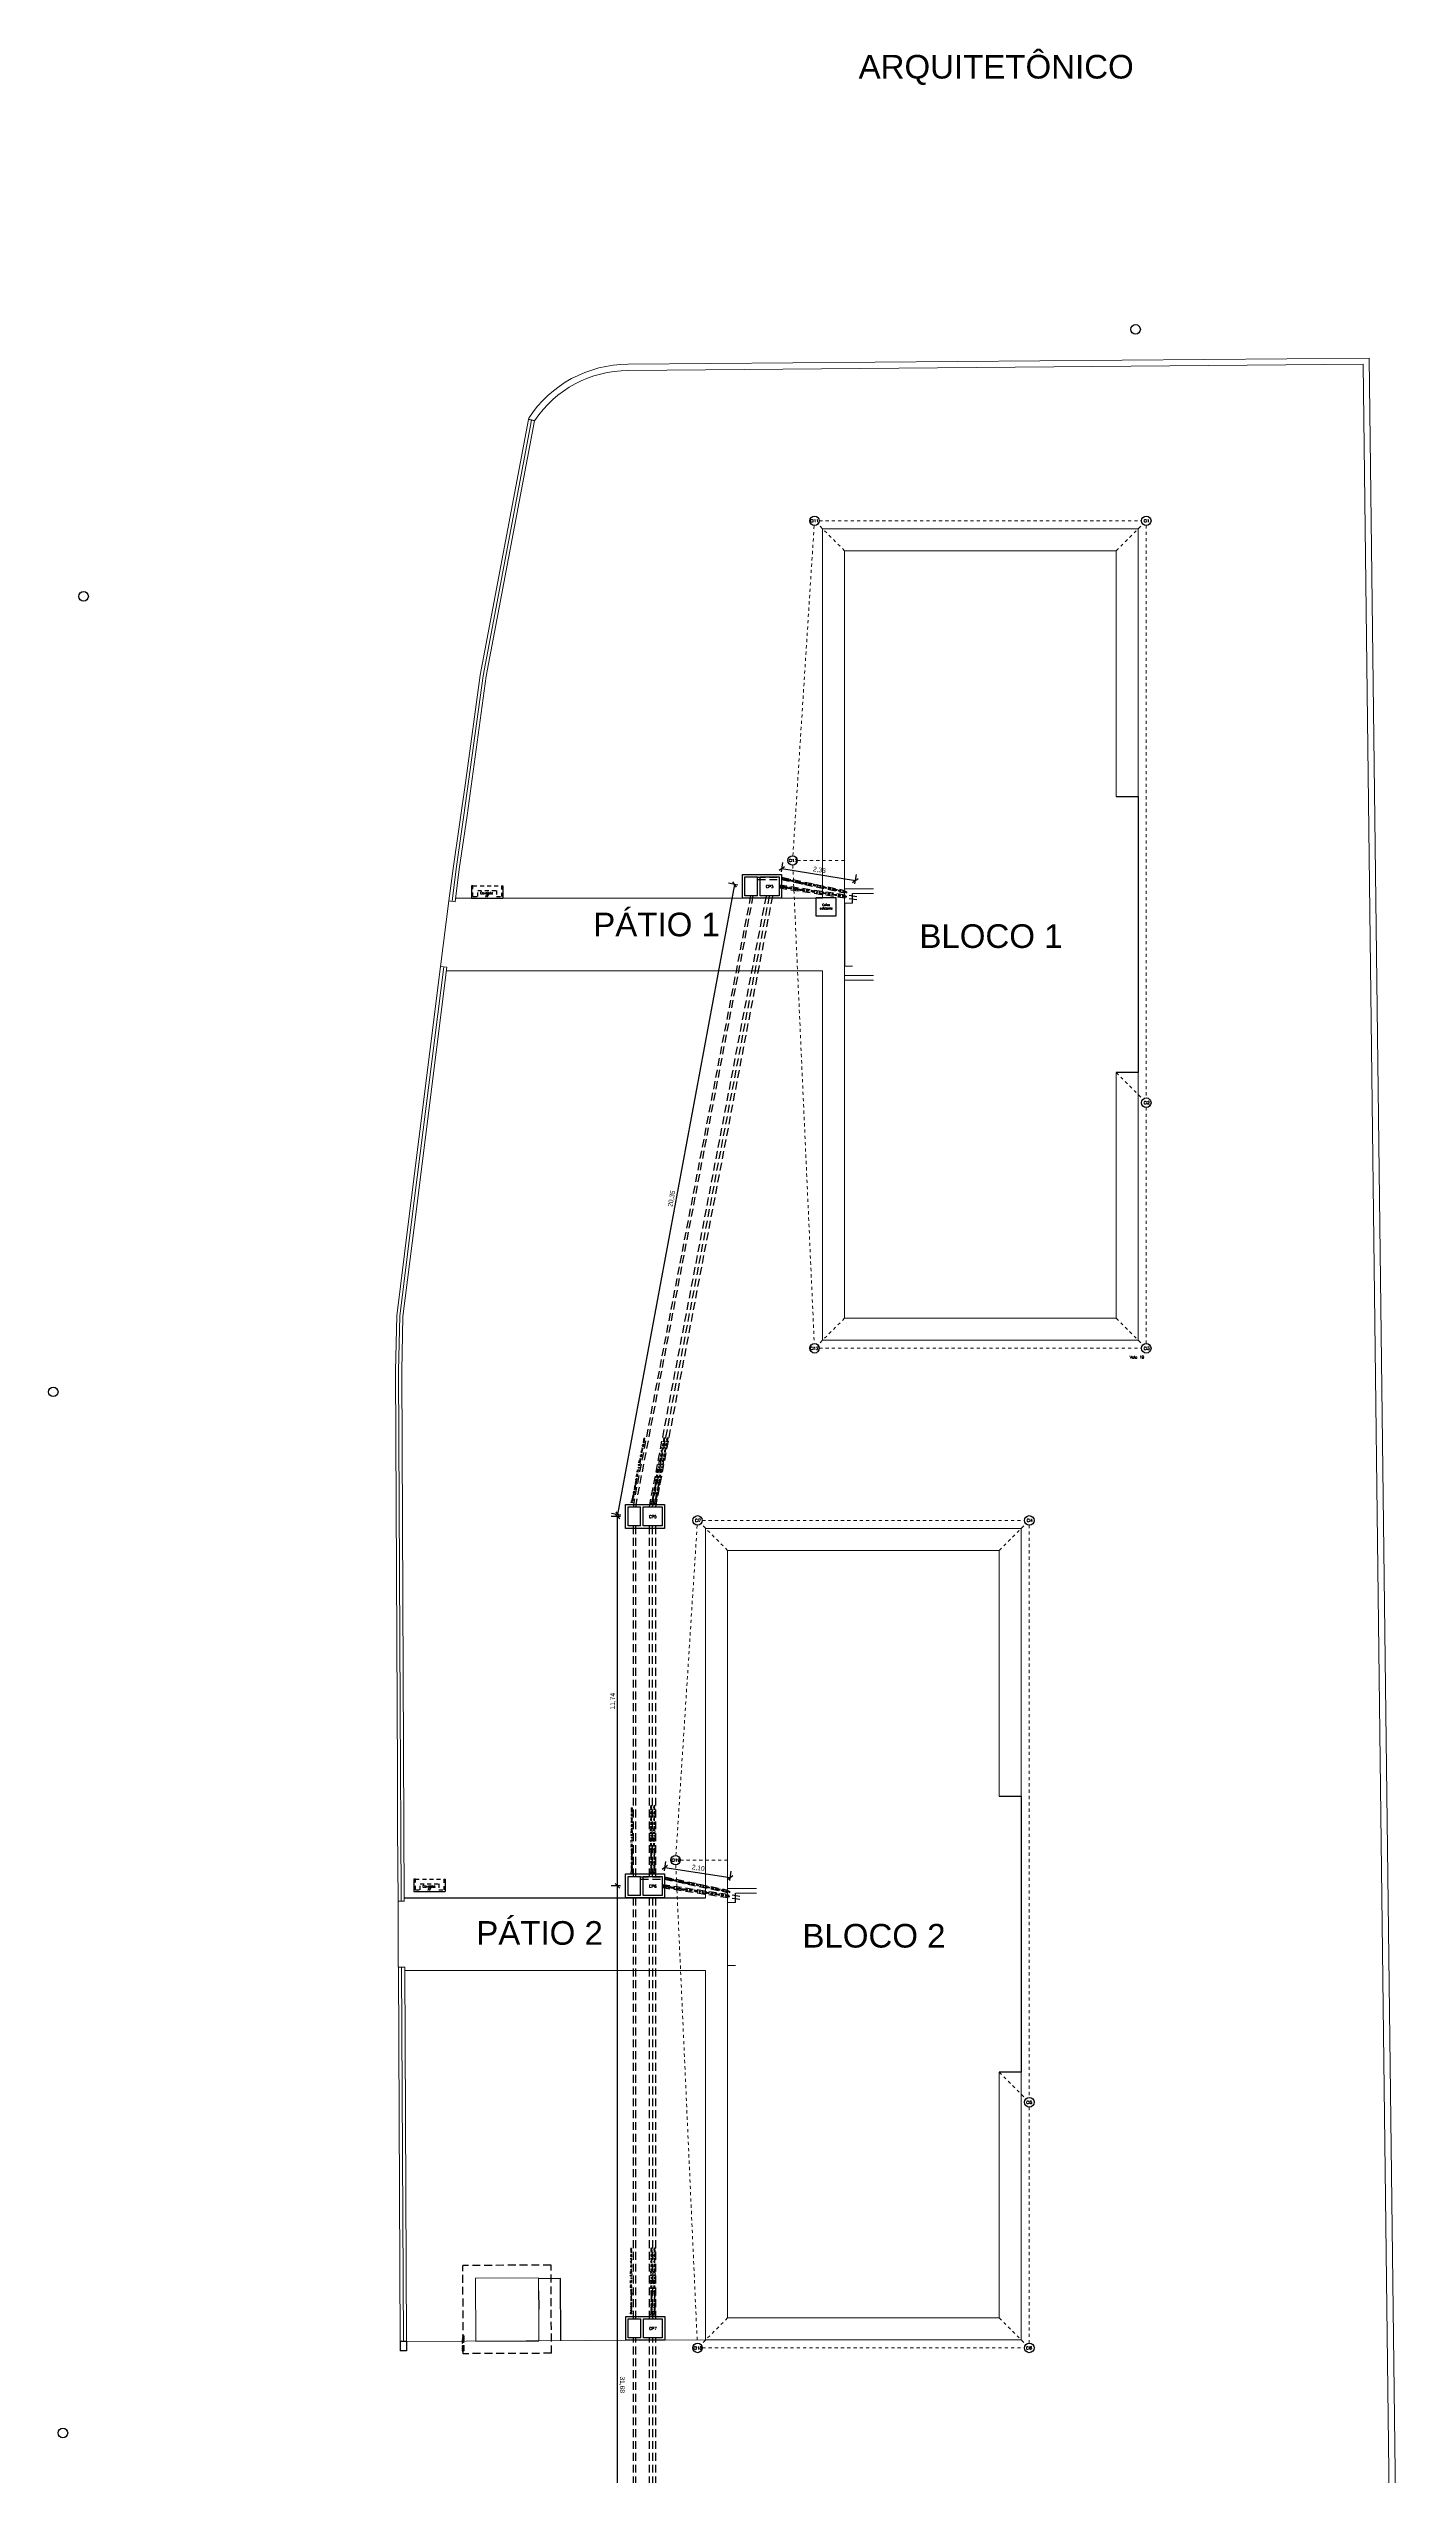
# Model space of a CAD drawing. Extents: x 0 to 11638, y -6007 to 0.
# Drawn here: x 9569.1 to 9612.2, y -5623.3 to -5546.2 of the extents above; entities that cross this region are included whole.
import ezdxf

# ---------------------------------------------------------------- set-up
doc = ezdxf.new("R2010")
doc.units = 0
for name, pattern in [('ACAD_ISO02W100', [15, 12, -3]), ('CACHE', [0.375, 0.25, -0.125]), ('HIDDEN2', [0.1875, 0.125, -0.0625])]:
    doc.linetypes.add(name, pattern=pattern)
doc.layers.get('0').update_dxf_attribs({"linetype": 'CONTINUOUS'})
doc.layers.get('Defpoints').update_dxf_attribs({"linetype": 'CONTINUOUS'})
for name, color, linetype, lineweight in [('ARQ - Alvenaria Alta', 251, 'CONTINUOUS', 13), ('ARQ - Alvenaria Média-Baixa', 252, 'CONTINUOUS', 20), ('ARQ - Desnível', 8, 'CONTINUOUS', 20), ('ARQ - Esquadrias', 1, 'CONTINUOUS', 9), ('ARQ - Grades', 1, 'CONTINUOUS', 15), ('ARQ - Guias Calçadas Sarjetas', 254, 'CONTINUOUS', 20), ('ARQ - Textos', 4, 'CONTINUOUS', 5), ('ELE-FIXADOR GELCAM', 160, 'CONTINUOUS', 20), ('Elétrica', 30, 'CONTINUOUS', 20), ('Hidrossanitário - Água Fria', 5, 'CONTINUOUS', 5), ('Lógica - Dados Telefonia CFTV', 3, 'CONTINUOUS', 5)]:
    doc.layers.add(name, color=color, linetype=linetype, lineweight=lineweight)
for name, color, linetype in [('ARQ - Cotas', 1, 'CONTINUOUS'), ('ARQ - Desnível Terreno', 14, 'CONTINUOUS'), ('ARQ - Projeções', 253, 'CACHE')]:
    doc.layers.add(name, color=color, linetype=linetype)
doc.styles.add('ROMANS', font='romans.shx', dxfattribs={"height": 0.3})
doc.styles.get("Standard").update_dxf_attribs({"font": 'arial.ttf', "height": 0.15})
doc.dimstyles.get("Standard").update_dxf_attribs({"dimtxt": 0.1, "dimasz": 0.15, "dimexe": 0.2, "dimexo": 0.2, "dimgap": 0.05, "dimtad": 1, "dimzin": 0, "dimtxsty": 'STANDARD', "dimblk": 'OBLIQUE', "dimcen": 0.5, "dimclrd": 256, "dimclre": 256, "dimclrt": 256, "dimadec": 0, "dimazin": 0, "dimtfac": 1, "dimtmove": 0, "dimatfit": 3, "dimfxl": 0.1, "dimfxlon": 1, "dimtfillclr": 256, "dimtolj": 1, "dimtzin": 0, "dimlwd": -1, "dimarcsym": 0})

# ---------------------------------------------------------------- blocks, each defined once
blk = doc.blocks.new('_Oblique')
at = {"layer": 'ARQ - Esquadrias', "color": 0, "lineweight": -2}
blk.add_line((-0.5, -0.5), (0.5, 0.5), dxfattribs=at)
blk = doc.blocks.new('*D899')
at = {"layer": 'ARQ - Cotas', "lineweight": -2, "transparency": 16777216}
for p, q in [((9587.204, -5604.534), (9586.904, -5604.534)), ((9587.211, -5636.21), (9586.911, -5636.21))]:
    blk.add_line(p, q, dxfattribs=at)
at = {"layer": 'ARQ - Cotas', "transparency": 16777216}
blk.add_line((9587.111, -5636.21), (9587.104, -5604.534), dxfattribs=at)
at = {"layer": 'Defpoints', "color": 0, "lineweight": -2, "transparency": 16777216}
for p in [(9587.104, -5604.534), (9587.442, -5604.534), (9587.449, -5636.21)]:
    blk.add_point(p, dxfattribs=at)
at = {"layer": 'ARQ - Cotas', "transparency": 16777216, "xscale": 0.15, "yscale": 0.15, "zscale": 0.15}
for p, rotation in [((9587.104, -5604.534), 90.01283621803883), ((9587.111, -5636.21), 270.0128362180389)]:
    blk.add_blockref('_Oblique', p, dxfattribs=dict(at, rotation=rotation))
at = {"layer": 'ARQ - Cotas', "lineweight": -2, "transparency": 16777216, "insert": (9587.248, -5620.372), "char_height": 0.15, "attachment_point": 5, "rotation": 270.01284}
blk.add_mtext('\\A1;31,68', dxfattribs=at)
blk = doc.blocks.new('*D900')
at = {"layer": 'ARQ - Cotas', "lineweight": -2, "transparency": 16777216}
for p, q in [((9588.595, -5604.051), (9588.639, -5603.754)), ((9590.672, -5604.364), (9590.717, -5604.068))]:
    blk.add_line(p, q, dxfattribs=at)
at = {"layer": 'ARQ - Cotas', "transparency": 16777216}
blk.add_line((9588.609, -5603.952), (9590.687, -5604.265), dxfattribs=at)
at = {"layer": 'Defpoints', "color": 0, "lineweight": -2, "transparency": 16777216}
for p in [(9588.522, -5604.534), (9590.687, -5604.265), (9590.599, -5604.848)]:
    blk.add_point(p, dxfattribs=at)
at = {"layer": 'ARQ - Cotas', "transparency": 16777216, "xscale": 0.15, "yscale": 0.15, "zscale": 0.15}
for p, rotation in [((9588.609, -5603.952), 171.4172523943821), ((9590.687, -5604.265), 351.4172523943821)]:
    blk.add_blockref('_Oblique', p, dxfattribs=dict(at, rotation=rotation))
at = {"layer": 'ARQ - Cotas', "lineweight": -2, "transparency": 16777216, "insert": (9589.669, -5603.97), "char_height": 0.15, "attachment_point": 5, "rotation": 351.41725}
blk.add_mtext('\\A1;2,10', dxfattribs=at)
blk = doc.blocks.new('*D901')
at = {"layer": 'ARQ - Cotas', "lineweight": -2, "transparency": 16777216}
for p, q in [((9587.204, -5592.799), (9586.904, -5592.799)), ((9587.204, -5604.534), (9586.904, -5604.534))]:
    blk.add_line(p, q, dxfattribs=at)
at = {"layer": 'ARQ - Cotas', "transparency": 16777216}
blk.add_line((9587.104, -5604.534), (9587.104, -5592.799), dxfattribs=at)
at = {"layer": 'Defpoints', "color": 0, "lineweight": -2, "transparency": 16777216}
for p in [(9587.104, -5592.799), (9587.442, -5592.799), (9587.442, -5604.534)]:
    blk.add_point(p, dxfattribs=at)
at = {"layer": 'ARQ - Cotas', "transparency": 16777216, "xscale": 0.15, "yscale": 0.15, "zscale": 0.15}
for p, rotation in [((9587.104, -5592.799), 90), ((9587.104, -5604.534), 270)]:
    blk.add_blockref('_Oblique', p, dxfattribs=dict(at, rotation=rotation))
at = {"layer": 'ARQ - Cotas', "lineweight": -2, "transparency": 16777216, "insert": (9586.964, -5598.667), "char_height": 0.15, "attachment_point": 5, "rotation": 90}
blk.add_mtext('\\A1;11,74', dxfattribs=at)
blk = doc.blocks.new('*D902')
at = {"layer": 'ARQ - Cotas', "transparency": 16777216}
blk.add_line((9587.115, -5592.739), (9590.827, -5572.732), dxfattribs=at)
at = {"layer": 'ARQ - Cotas', "lineweight": -2, "transparency": 16777216}
for p, q in [((9590.926, -5572.75), (9590.631, -5572.695)), ((9587.214, -5592.757), (9586.919, -5592.702))]:
    blk.add_line(p, q, dxfattribs=at)
at = {"layer": 'Defpoints', "color": 0, "lineweight": -2, "transparency": 16777216}
for p in [(9590.827, -5572.732), (9591.153, -5572.792), (9587.442, -5592.799)]:
    blk.add_point(p, dxfattribs=at)
at = {"layer": 'ARQ - Cotas', "transparency": 16777216, "xscale": 0.15, "yscale": 0.15, "zscale": 0.15}
for p, rotation in [((9590.827, -5572.732), 79.48932879837052), ((9587.115, -5592.739), 259.4893287983705)]:
    blk.add_blockref('_Oblique', p, dxfattribs=dict(at, rotation=rotation))
at = {"layer": 'ARQ - Cotas', "lineweight": -2, "transparency": 16777216, "insert": (9588.833, -5582.71), "char_height": 0.15, "attachment_point": 5, "rotation": 79.48933}
blk.add_mtext('\\A1;20,35', dxfattribs=at)
blk = doc.blocks.new('*D903')
at = {"layer": 'ARQ - Cotas', "lineweight": -2, "transparency": 16777216}
for p, q in [((9592.309, -5572.328), (9592.357, -5572.032)), ((9594.639, -5572.708), (9594.687, -5572.412))]:
    blk.add_line(p, q, dxfattribs=at)
at = {"layer": 'ARQ - Cotas', "transparency": 16777216}
blk.add_line((9592.325, -5572.23), (9594.655, -5572.61), dxfattribs=at)
at = {"layer": 'Defpoints', "color": 0, "lineweight": -2, "transparency": 16777216}
for p in [(9592.233, -5572.792), (9594.563, -5573.172), (9594.655, -5572.61)]:
    blk.add_point(p, dxfattribs=at)
at = {"layer": 'ARQ - Cotas', "transparency": 16777216, "xscale": 0.15, "yscale": 0.15, "zscale": 0.15}
for p, rotation in [((9592.325, -5572.23), 170.7371748251902), ((9594.655, -5572.61), 350.7371748251903)]:
    blk.add_blockref('_Oblique', p, dxfattribs=dict(at, rotation=rotation))
at = {"layer": 'ARQ - Cotas', "lineweight": -2, "transparency": 16777216, "insert": (9593.513, -5572.281), "char_height": 0.15, "attachment_point": 5, "rotation": 350.73717}
blk.add_mtext('\\A1;2,36', dxfattribs=at)

msp = doc.modelspace()

# ---------------------------------------------------------------- linework, layer by layer
at = {"lineweight": -2}
for p, q in [((9584.476, -5558.006), (9584.282, -5557.969)), ((9594.313, -5562.137), (9594.313, -5562.137)), ((9593.413, -5573.742), (9593.413, -5573.142)), ((9593.413, -5573.142), (9594.033, -5573.142)), ((9594.033, -5573.142), (9594.033, -5573.742)), ((9594.563, -5573.322), (9594.563, -5573.022)), ((9594.033, -5573.742), (9593.413, -5573.742)), ((9594.313, -5573.322), (9594.313, -5575.322)), ((9590.852, -5605.064), (9590.852, -5604.764))]:
    msp.add_line(p, q, dxfattribs=at)
at = {"ltscale": 0.01, "transparency": 33554684}
for p, q in [((9602.933, -5569.937), (9603.638, -5569.937)), ((9603.638, -5578.707), (9603.638, -5569.937)), ((9603.638, -5578.707), (9602.933, -5578.707)), ((9599.222, -5601.679), (9599.927, -5601.679)), ((9599.927, -5610.449), (9599.927, -5601.679)), ((9599.927, -5610.449), (9599.222, -5610.449))]:
    msp.add_line(p, q, dxfattribs=at)
at = {"layer": 'ARQ - Alvenaria Alta'}
for p, q in [((9610.965, -5556.016), (9587.443, -5556.216)), ((9610.768, -5556.217), (9587.445, -5556.416)), ((9611.972, -5655.3), (9610.768, -5556.217)), ((9612.174, -5655.5), (9610.965, -5556.016)), ((9584.282, -5557.969), (9584.29, -5557.925)), ((9594.563, -5573.322), (9594.313, -5573.322)), ((9594.563, -5575.322), (9594.313, -5575.322)), ((9590.852, -5605.064), (9590.602, -5605.064)), ((9590.852, -5607.064), (9590.602, -5607.064)), ((9582.611, -5618.984), (9582.601, -5616.984)), ((9584.603, -5617.395), (9584.601, -5616.975)), ((9584.611, -5618.975), (9584.606, -5617.975))]:
    msp.add_line(p, q, dxfattribs=at)
at = {"layer": 'ARQ - Alvenaria Alta', "ltscale": 0.01, "transparency": 33554684}
for p, q in [((9594.313, -5586.507), (9594.313, -5562.137)), ((9594.313, -5562.137), (9602.933, -5562.137)), ((9602.933, -5569.937), (9602.933, -5562.137)), ((9594.313, -5572.872), (9595.231, -5572.872)), ((9594.563, -5573.022), (9595.231, -5573.022)), ((9594.313, -5575.622), (9595.231, -5575.622)), ((9594.313, -5575.772), (9595.231, -5575.772)), ((9602.933, -5586.507), (9602.933, -5578.707)), ((9602.933, -5586.507), (9594.313, -5586.507)), ((9590.602, -5618.249), (9590.602, -5593.879)), ((9590.602, -5593.879), (9599.222, -5593.879)), ((9599.222, -5601.679), (9599.222, -5593.879)), ((9590.602, -5604.614), (9591.519, -5604.614)), ((9590.852, -5604.764), (9591.519, -5604.764)), ((9599.222, -5618.249), (9599.222, -5610.449)), ((9584.601, -5616.975), (9582.601, -5616.984)), ((9599.222, -5618.249), (9590.602, -5618.249))]:
    msp.add_line(p, q, dxfattribs=at)
at = {"layer": 'ARQ - Alvenaria Alta', "lineweight": -2}
for p, q in [((9591.073, -5572.412), (9592.313, -5572.412)), ((9591.073, -5573.172), (9591.073, -5572.412)), ((9592.313, -5572.412), (9592.313, -5573.172)), ((9592.313, -5573.172), (9591.073, -5573.172)), ((9591.153, -5573.092), (9591.153, -5572.492)), ((9591.153, -5572.492), (9591.553, -5572.492)), ((9591.553, -5573.092), (9591.153, -5573.092)), ((9591.553, -5573.092), (9591.553, -5572.492)), ((9591.633, -5573.092), (9591.633, -5572.492)), ((9591.633, -5572.492), (9592.233, -5572.492)), ((9592.233, -5573.092), (9591.633, -5573.092)), ((9592.233, -5572.492), (9592.233, -5573.092)), ((9594.313, -5573.084), (9594.313, -5573.051)), ((9587.362, -5592.419), (9588.602, -5592.419)), ((9587.362, -5593.179), (9587.362, -5592.419)), ((9588.602, -5592.419), (9588.602, -5593.179)), ((9588.602, -5593.179), (9587.362, -5593.179)), ((9587.442, -5593.099), (9587.442, -5592.499)), ((9587.442, -5592.499), (9587.842, -5592.499)), ((9587.842, -5593.099), (9587.442, -5593.099)), ((9587.842, -5593.099), (9587.842, -5592.499)), ((9587.922, -5593.099), (9587.922, -5592.499)), ((9587.922, -5592.499), (9588.522, -5592.499)), ((9588.522, -5593.099), (9587.922, -5593.099)), ((9588.522, -5592.499), (9588.522, -5593.099)), ((9587.362, -5604.154), (9588.602, -5604.154)), ((9587.362, -5604.914), (9587.362, -5604.154)), ((9587.442, -5604.834), (9587.442, -5604.234)), ((9587.442, -5604.234), (9587.842, -5604.234)), ((9587.842, -5604.834), (9587.842, -5604.234)), ((9587.922, -5604.834), (9587.922, -5604.234)), ((9587.922, -5604.234), (9588.522, -5604.234)), ((9588.522, -5604.234), (9588.522, -5604.834)), ((9588.602, -5604.154), (9588.602, -5604.914)), ((9580.342, -5604.914), (9589.902, -5604.914)), ((9588.602, -5604.914), (9587.362, -5604.914)), ((9587.842, -5604.834), (9587.442, -5604.834)), ((9588.522, -5604.834), (9587.922, -5604.834)), ((9587.369, -5618.2), (9588.609, -5618.2)), ((9587.369, -5618.96), (9587.369, -5618.2)), ((9587.449, -5618.88), (9587.449, -5618.28)), ((9587.449, -5618.28), (9587.849, -5618.28)), ((9587.849, -5618.88), (9587.849, -5618.28)), ((9587.929, -5618.88), (9587.929, -5618.28)), ((9587.929, -5618.28), (9588.529, -5618.28)), ((9588.529, -5618.28), (9588.529, -5618.88)), ((9588.609, -5618.2), (9588.609, -5618.96)), ((9580.411, -5618.995), (9580.211, -5618.995)), ((9580.211, -5618.996), (9580.211, -5619.296)), ((9580.411, -5619.295), (9580.211, -5619.295)), ((9580.411, -5618.995), (9580.411, -5619.295)), ((9582.611, -5618.984), (9584.611, -5618.975)), ((9588.609, -5618.96), (9587.369, -5618.96)), ((9587.849, -5618.88), (9587.449, -5618.88)), ((9588.529, -5618.88), (9587.929, -5618.88))]:
    msp.add_line(p, q, dxfattribs=at)
at = {"layer": 'ARQ - Alvenaria Alta'}
for radius, end in [(3.762, 146.93566), (3.562, 146.38227)]:
    msp.add_arc((9587.443, -5559.978), radius, 90, end, dxfattribs=at)
at = {"layer": 'ARQ - Alvenaria Média-Baixa', "lineweight": -2}
for p, q in [((9582.521, -5572.772), (9582.471, -5572.772)), ((9582.471, -5572.772), (9582.471, -5573.172)), ((9582.471, -5573.172), (9583.471, -5573.172)), ((9583.421, -5572.772), (9583.471, -5572.772)), ((9583.471, -5572.772), (9583.471, -5573.172)), ((9580.692, -5604.314), (9580.642, -5604.314)), ((9580.642, -5604.314), (9580.642, -5604.714)), ((9580.642, -5604.714), (9581.642, -5604.714)), ((9581.592, -5604.314), (9581.642, -5604.314)), ((9581.642, -5604.314), (9581.642, -5604.714))]:
    msp.add_line(p, q, dxfattribs=at)
at = {"layer": 'ARQ - Alvenaria Média-Baixa', "linetype": 'HIDDEN2', "lineweight": -2}
for p, q in [((9582.521, -5573.112), (9582.521, -5572.772)), ((9582.521, -5572.772), (9583.421, -5572.772)), ((9582.521, -5573.112), (9582.671, -5573.112)), ((9582.671, -5573.112), (9582.671, -5572.922)), ((9582.671, -5572.922), (9583.271, -5572.922)), ((9583.271, -5572.922), (9583.271, -5573.112)), ((9583.271, -5573.112), (9583.421, -5573.112)), ((9583.421, -5572.772), (9583.421, -5573.112)), ((9580.692, -5604.654), (9580.692, -5604.314)), ((9580.692, -5604.314), (9581.592, -5604.314)), ((9580.692, -5604.654), (9580.842, -5604.654)), ((9580.842, -5604.654), (9580.842, -5604.464)), ((9580.842, -5604.464), (9581.442, -5604.464)), ((9581.442, -5604.464), (9581.442, -5604.654)), ((9581.442, -5604.654), (9581.592, -5604.654)), ((9581.592, -5604.314), (9581.592, -5604.654))]:
    msp.add_line(p, q, dxfattribs=at)
at = {"layer": 'ARQ - Alvenaria Média-Baixa'}
for p, q in [((9581.957, -5573.281), (9581.759, -5573.256)), ((9581.694, -5575.364), (9581.495, -5575.339)), ((9580.123, -5600.938), (9580.061, -5588.182)), ((9580.342, -5605.014), (9580.261, -5588.182)), ((9580.131, -5602.681), (9580.123, -5600.938)), ((9580.143, -5605.015), (9580.131, -5602.681)), ((9580.348, -5605.014), (9580.142, -5605.015)), ((9580.354, -5607.114), (9580.149, -5607.113)), ((9580.211, -5618.995), (9580.153, -5607.113)), ((9580.411, -5618.995), (9580.354, -5607.114))]:
    msp.add_line(p, q, dxfattribs=at)
for points in [[(9584.282, -5557.969), (9582.746, -5566.091), (9582.298, -5569.428), (9581.889, -5572.224), (9581.759, -5573.256)], [(9584.476, -5558.006), (9582.943, -5566.123), (9582.333, -5570.544)], [(9582.333, -5570.545), (9582.087, -5572.251), (9581.957, -5573.281)], [(9581.495, -5575.339), (9580.462, -5583.517), (9580.1, -5586.432), (9580.061, -5588.177)], [(9581.694, -5575.364), (9580.661, -5583.541), (9580.3, -5586.447), (9580.261, -5588.182)]]:
    msp.add_lwpolyline(points, dxfattribs=at)
at = {"layer": 'ARQ - Desnível', "lineweight": -2}
for p, q in [((9585.301, -5617.001), (9584.601, -5617.005)), ((9585.311, -5618.971), (9585.301, -5617.001)), ((9584.603, -5617.395), (9584.606, -5617.975))]:
    msp.add_line(p, q, dxfattribs=at)
at = {"layer": 'ARQ - Grades'}
for p, q in [((9580.223, -5600.937), (9580.161, -5588.182)), ((9580.223, -5600.937), (9580.231, -5602.68)), ((9580.242, -5605.015), (9580.231, -5602.68)), ((9580.251, -5607.114), (9580.311, -5618.995))]:
    msp.add_line(p, q, dxfattribs=at)
for points in [[(9584.378, -5557.987), (9582.844, -5566.107), (9582.234, -5570.53)], [(9582.234, -5570.53), (9581.988, -5572.238), (9581.858, -5573.268)], [(9581.595, -5575.351), (9580.562, -5583.529), (9580.2, -5586.439), (9580.161, -5588.18)]]:
    msp.add_lwpolyline(points, dxfattribs=at)
at = {"layer": 'ARQ - Guias Calçadas Sarjetas', "ltscale": 0.01, "transparency": 33554684}
for p, q in [((9593.613, -5573.172), (9593.613, -5561.437)), ((9593.613, -5561.437), (9603.633, -5561.437)), ((9603.633, -5569.937), (9603.633, -5561.437)), ((9593.613, -5573.172), (9581.971, -5573.172)), ((9581.495, -5575.339), (9581.759, -5573.256)), ((9593.613, -5575.472), (9581.68, -5575.472)), ((9593.613, -5587.207), (9593.613, -5575.472)), ((9603.633, -5587.207), (9603.633, -5578.707)), ((9603.633, -5587.207), (9593.613, -5587.207)), ((9589.902, -5604.914), (9589.902, -5593.179)), ((9589.902, -5593.179), (9599.922, -5593.179)), ((9599.922, -5601.679), (9599.922, -5593.179)), ((9580.143, -5605.015), (9580.149, -5607.113)), ((9589.902, -5604.914), (9580.342, -5604.914)), ((9589.902, -5607.214), (9580.353, -5607.214)), ((9589.902, -5618.949), (9589.902, -5607.214)), ((9599.922, -5618.949), (9599.922, -5610.449)), ((9580.411, -5618.995), (9589.902, -5618.949)), ((9599.922, -5618.949), (9589.902, -5618.949))]:
    msp.add_line(p, q, dxfattribs=at)
at = {"layer": 'ARQ - Projeções'}
for p, q in [((9585.001, -5616.573), (9582.201, -5616.586)), ((9582.211, -5619.386), (9582.201, -5616.586)), ((9585.011, -5619.373), (9585.001, -5616.573))]:
    msp.add_line(p, q, dxfattribs=at)
at = {"layer": 'ARQ - Projeções', "lineweight": -2}
msp.add_line((9585.011, -5619.373), (9582.211, -5619.386), dxfattribs=at)
at = {"layer": 'ELE-FIXADOR GELCAM', "color": 6, "linetype": 'ACAD_ISO02W100', "ltscale": 0.001}
for p, q in [((9592.673, -5571.823), (9593.349, -5561.332)), ((9594.313, -5562.137), (9593.465, -5561.289)), ((9593.509, -5561.183), (9603.738, -5561.183)), ((9602.933, -5562.137), (9603.782, -5561.289)), ((9603.888, -5561.333), (9603.888, -5579.512)), ((9592.67, -5572.122), (9593.352, -5587.312)), ((9594.313, -5571.976), (9592.813, -5571.976)), ((9602.933, -5578.707), (9603.782, -5579.556)), ((9603.888, -5587.312), (9603.888, -5579.812)), ((9594.313, -5586.507), (9593.465, -5587.356)), ((9602.933, -5586.507), (9603.782, -5587.356)), ((9593.509, -5587.462), (9603.738, -5587.462)), ((9588.961, -5603.565), (9589.637, -5593.074)), ((9590.602, -5593.879), (9589.753, -5593.031)), ((9589.797, -5592.925), (9600.026, -5592.925)), ((9599.222, -5593.879), (9600.07, -5593.031)), ((9600.176, -5593.075), (9600.176, -5611.254)), ((9588.958, -5603.864), (9589.64, -5619.054)), ((9590.602, -5603.718), (9589.102, -5603.718)), ((9599.222, -5610.449), (9600.07, -5611.298)), ((9600.176, -5619.054), (9600.176, -5611.554)), ((9590.602, -5618.249), (9589.753, -5619.098)), ((9599.222, -5618.249), (9600.07, -5619.098)), ((9589.797, -5619.204), (9600.026, -5619.204))]:
    msp.add_line(p, q, dxfattribs=at)
at = {"layer": 'Elétrica', "linetype": 'CACHE', "lineweight": -2}
for p, q in [((9588.12, -5592.499), (9591.832, -5573.092)), ((9588.222, -5592.499), (9591.933, -5573.092)), ((9588.323, -5592.499), (9592.035, -5573.092)), ((9592.233, -5572.742), (9594.763, -5573.122)), ((9592.233, -5572.843), (9594.763, -5573.223)), ((9588.123, -5604.234), (9588.122, -5593.099)), ((9588.223, -5604.234), (9588.222, -5593.099)), ((9588.323, -5604.234), (9588.322, -5593.099)), ((9588.522, -5604.484), (9591.052, -5604.864)), ((9588.522, -5604.585), (9591.052, -5604.965)), ((9588.126, -5618.28), (9588.124, -5604.834)), ((9588.226, -5618.28), (9588.224, -5604.834)), ((9588.326, -5618.28), (9588.324, -5604.834)), ((9588.129, -5635.91), (9588.126, -5618.88)), ((9588.229, -5635.91), (9588.226, -5618.88)), ((9588.329, -5635.91), (9588.326, -5618.88))]:
    msp.add_line(p, q, dxfattribs=at)
at = {"layer": 'Elétrica', "lineweight": -2}
for centre in [(9603.549, -5555.106), (9593.359, -5561.183), (9603.888, -5561.183), (9570.166, -5563.584), (9592.663, -5571.972), (9603.888, -5579.662), (9593.359, -5587.462), (9603.888, -5587.462), (9569.203, -5588.847), (9589.647, -5592.925), (9600.176, -5592.925), (9588.952, -5603.714), (9600.176, -5611.404), (9589.647, -5619.204), (9600.176, -5619.204), (9569.51, -5621.904)]:
    msp.add_circle(centre, 0.15, dxfattribs=at)
at = {"layer": 'Lógica - Dados Telefonia CFTV', "linetype": 'CACHE', "lineweight": -2}
for p, q in [((9591.331, -5573.092), (9587.61, -5592.419)), ((9591.407, -5573.092), (9587.687, -5592.419)), ((9591.553, -5572.502), (9592.313, -5572.502)), ((9591.553, -5572.577), (9592.313, -5572.577)), ((9592.313, -5572.502), (9594.313, -5572.922)), ((9592.313, -5572.577), (9594.313, -5572.997)), ((9587.61, -5592.419), (9587.61, -5592.499)), ((9587.687, -5592.419), (9587.687, -5592.499)), ((9587.611, -5604.234), (9587.611, -5593.099)), ((9587.686, -5604.234), (9587.686, -5593.099)), ((9587.842, -5604.244), (9588.602, -5604.244)), ((9587.842, -5604.319), (9588.602, -5604.319)), ((9588.602, -5604.244), (9590.602, -5604.664)), ((9588.602, -5604.319), (9590.602, -5604.739)), ((9587.611, -5618.28), (9587.611, -5604.834)), ((9587.686, -5618.28), (9587.686, -5604.834)), ((9587.611, -5635.91), (9587.611, -5618.88)), ((9587.686, -5635.91), (9587.686, -5618.88))]:
    msp.add_line(p, q, dxfattribs=at)

# ---------------------------------------------------------------- texts
at = {"lineweight": -2, "insert": (9593.018, -5573.345), "char_height": 0.0675, "attachment_point": 1, "style": 'ROMANS'}
msp.add_mtext_dynamic_manual_height_columns('\\pxqc;Caixa\\Pexistente', width=1.41912, gutter_width=13.5, heights=[0], dxfattribs=at)
at = {"layer": 'ARQ - Desnível Terreno', "linetype": 'ByBlock', "insert": (9603.36, -5587.699), "char_height": 0.09, "attachment_point": 1, "style": 'ROMANS'}
msp.add_mtext_dynamic_manual_height_columns('Vala 19', width=1.97206, gutter_width=18, heights=[0], dxfattribs=at)
at = {"layer": 'ARQ - Projeções', "lineweight": -2, "insert": (9582.246, -5618.812), "char_height": 0.0675, "attachment_point": 1, "rotation": 270, "style": 'ROMANS'}
msp.add_mtext_dynamic_manual_height_columns('PROJ. COB.', width=1.41912, gutter_width=13.5, heights=[0], dxfattribs=at)
at = {"layer": 'ARQ - Textos', "linetype": 'Continuous', "char_height": 0.75, "attachment_point": 1}
for s, insert in [('ARQUITETÔNICO', (9594.759, -5546.392)), ('PÁTIO 1', (9586.338, -5573.629)), ('BLOCO 1', (9596.687, -5573.998)), ('PÁTIO 2', (9582.626, -5605.651)), ('BLOCO 2', (9592.975, -5605.74))]:
    msp.add_mtext_dynamic_manual_height_columns(s, width=40.70825, gutter_width=10.045, heights=[0], dxfattribs=dict(at, insert=insert))
at = {"layer": 'Elétrica', "linetype": 'ByBlock', "char_height": 0.09, "attachment_point": 1, "style": 'ROMANS'}
for s, insert in [('CI11', (9593.225, -5561.139)), ('CI1', (9603.807, -5561.139)), ('CI13', (9592.542, -5571.929)), ('CP3', (9591.818, -5572.755)), ('CI2', (9603.807, -5579.619)), ('CI12', (9593.218, -5587.419)), ('CI3', (9603.807, -5587.419)), ('CP5', (9588.106, -5592.762)), ('CI7', (9589.566, -5592.881)), ('CI4', (9600.095, -5592.881)), ('CI19', (9588.825, -5603.671)), ('CP6', (9588.106, -5604.497)), ('CI5', (9600.079, -5611.361)), ('CP7', (9588.114, -5618.543)), ('CI18', (9589.521, -5619.161)), ('CI6', (9600.074, -5619.161))]:
    msp.add_mtext_dynamic_manual_height_columns(s, width=1.89216, gutter_width=18, heights=[0], dxfattribs=dict(at, insert=insert))
at = {"layer": 'Elétrica', "linetype": 'ByBlock', "char_height": 0.05625, "attachment_point": 1, "style": 'ROMANS'}
for insert, rotation in [((9592.265, -5572.766), 351.45816), ((9588.163, -5592.394), 79.17195), ((9588.263, -5592.394), 79.17195), ((9588.141, -5604.122), 90.0095), ((9588.241, -5604.122), 90.0095), ((9588.553, -5604.508), 351.45816), ((9588.15, -5618.168), 90), ((9588.25, -5618.168), 90)]:
    msp.add_mtext_dynamic_manual_height_columns('Eletroduto corrugado DN 100 a 0,35m do nível do solo', width=3.26052, gutter_width=11.25, heights=[0], dxfattribs=dict(at, insert=insert, rotation=rotation))
at = {"layer": 'Hidrossanitário - Água Fria', "linetype": 'ByBlock', "char_height": 0.072, "attachment_point": 1, "style": 'ROMANS'}
for s, insert in [('Cavalete', (9582.75, -5572.968)), ('AF', (9582.916, -5573.064)), ('Cavalete', (9580.921, -5604.51)), ('AF', (9581.087, -5604.606))]:
    msp.add_mtext_dynamic_manual_height_columns(s, width=1.57765, gutter_width=14.4, heights=[0], dxfattribs=dict(at, insert=insert))
at = {"layer": 'Lógica - Dados Telefonia CFTV', "linetype": 'ByBlock', "char_height": 0.05625, "attachment_point": 1, "style": 'ROMANS'}
for insert, rotation in [((9592.348, -5572.517), 348.14022), ((9587.531, -5592.362), 79.10445), ((9587.527, -5604.141), 90), ((9588.636, -5604.259), 348.14022), ((9587.507, -5618.13), 90)]:
    msp.add_mtext_dynamic_manual_height_columns('Eletroduto corrugado DN 75 a 0,35m do nível do solo', width=3.26052, gutter_width=11.25, heights=[0], dxfattribs=dict(at, insert=insert, rotation=rotation))

# ---------------------------------------------------------------- dimensions: what is measured, and where the dimension line sits
at = {"layer": 'ARQ - Cotas', "lineweight": -2}
for p1, p2, distance, picture, middle in [((9592.233, -5572.792), (9594.563, -5573.172), 0.57, '*D903', (9593.513, -5572.281)), ((9587.442, -5592.799), (9591.153, -5572.792), 0.332, '*D902', (9588.833, -5582.71)), ((9588.522, -5604.534), (9590.599, -5604.848), 0.589, '*D900', (9589.669, -5603.97)), ((9587.449, -5636.21), (9587.442, -5604.534), 0.338, '*D899', (9587.248, -5620.372))]:
    dim = msp.add_aligned_dim(p1=p1, p2=p2, distance=distance, dimstyle='STANDARD', dxfattribs=at)
    dim.commit()
    dim.dimension.update_dxf_attribs({"geometry": picture, "text_midpoint": middle})
dim = msp.add_linear_dim(base=(9587.104058118, -5592.799304778), p1=(9587.441558159, -5604.534304778), p2=(9587.441558159, -5592.799304778), angle=90, dimstyle='STANDARD', dxfattribs=at)
dim.commit()
dim.dimension.update_dxf_attribs({"geometry": '*D901', "text_midpoint": (9586.963914871, -5598.666804778)})

doc.saveas('drawing.dxf')
